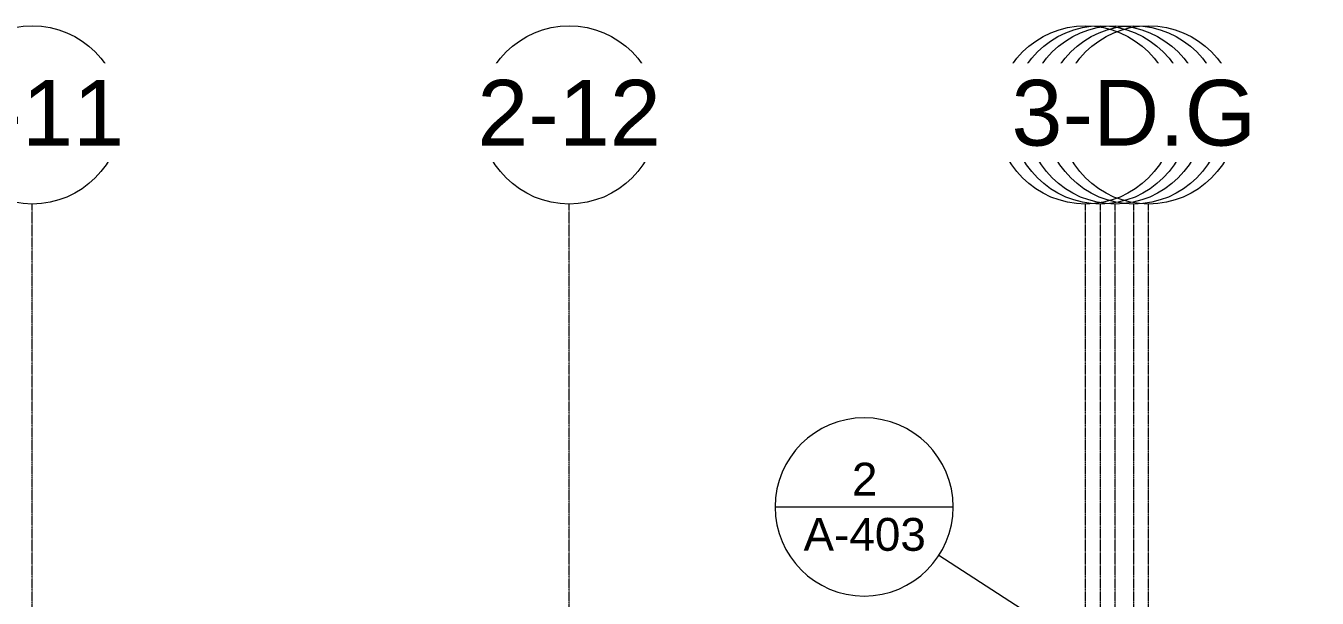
# Model space of a CAD drawing. Header units: inches. Extents: x -23227 to -2744, y -314 to 853.
# Drawn here: x -16532 to -15835, y 277 to 585 of the extents above; entities that cross this region are included whole.
import ezdxf

# ---------------------------------------------------------------- set-up
doc = ezdxf.new("R2010")
doc.units = ezdxf.units.IN
doc.header["$MEASUREMENT"] = 0
doc.linetypes.add('Grid Line 1_2_', pattern=[0.875, 0.5, -0.125, 0.125, -0.125])
for name, color, linetype, lineweight in [('A-ANNO-SYMB', 150, 'Continuous', 9), ('S-GRID', 1, 'Continuous', 9), ('S-GRID-IDEN', 1, 'Continuous', 9)]:
    doc.layers.add(name, color=color, linetype=linetype, lineweight=lineweight)
doc.styles.add('Arial_1', font='arial.ttf', dxfattribs={"height": 35.407186})
doc.styles.add('Arial_2', font='arial.ttf', dxfattribs={"height": 17.703593})

# ---------------------------------------------------------------- blocks, each defined once
blk = doc.blocks.new('Grid - Grid Head - Circle-14747-Section 8')
at = {"layer": 'S-GRID-IDEN'}
blk.add_circle((-23085.89, 537.49), 48, dxfattribs=at)
blk = doc.blocks.new('Section - Callout Head-19020-Section 8')
at = {"layer": 'A-ANNO-SYMB'}
blk.add_line((-22215.04, 361.61), (-22119.04, 361.61), dxfattribs=at)
for start, end in [(0, 180), (180, 360)]:
    blk.add_arc((-22167.04, 361.61), 48, start, end, dxfattribs=at)

msp = doc.modelspace()

# ---------------------------------------------------------------- linework, layer by layer
at = {"layer": 'A-ANNO-SYMB'}
msp.add_line((-15985.24267, 265.00776), (-16039.3215, 300.11478), dxfattribs=at)
at = {"layer": 'S-GRID', "linetype": 'Grid Line 1_2_'}
for p, q in [((-16528.19863, -273.16081), (-16528.19863, 489.49301)), ((-16528.19863, -273.16081), (-16528.19863, 489.49301)), ((-16238.69863, -273.16081), (-16238.69863, 489.49301)), ((-16238.69863, -273.16081), (-16238.69863, 489.49301)), ((-15960.19863, -273.16081), (-15960.19863, 489.49301)), ((-15952.19863, -273.16081), (-15952.19863, 489.49301)), ((-15952.19863, -273.16081), (-15952.19863, 489.49301)), ((-15944.19863, -273.16081), (-15944.19863, 489.49301)), ((-15934.19863, -273.16081), (-15934.19863, 489.49301)), ((-15934.19863, -273.16081), (-15934.19863, 489.49301)), ((-15926.19863, -273.16081), (-15926.19863, 489.49301))]:
    msp.add_line(p, q, dxfattribs=at)

# ---------------------------------------------------------------- block references
at = {"layer": 'A-ANNO-SYMB'}
msp.add_blockref('Section - Callout Head-19020-Section 8', (6087.45425, -35.36106), dxfattribs=at)
at = {"layer": 'S-GRID-IDEN'}
for p in [(6557.6916, 0), (6847.1916, 0), (7125.6916, 0)]:
    msp.add_blockref('Grid - Grid Head - Circle-14747-Section 8', p, dxfattribs=at)

# ---------------------------------------------------------------- texts
at = {"layer": 'A-ANNO-SYMB', "attachment_point": 2, "line_spacing_factor": 0.938532, "style": 'Arial_2'}
for s, insert, char_height, width in [('2', (-16079.30499, 350.06868), 17.70359, 16.416), ('A-403', (-16079.30499, 320.30395), 17.703593, 78.624)]:
    msp.add_mtext(s, dxfattribs=dict(at, insert=insert, char_height=char_height, width=width))

# ---------------------------------------------------------------- next in the draw order: texts
at = {"layer": 'S-GRID-IDEN', "char_height": 35.407186, "attachment_point": 2, "line_spacing_factor": 0.938532, "style": 'Arial_1', "bg_fill": 3, "box_fill_scale": 1.25, "bg_fill_color": 0, "bg_fill_transparency": 0}
for s, insert, width in [('1-11', (-16528.20786, 556.36675), 117.936), ('1-12', (-16238.70786, 556.36675), 117.936), ('3-E.G', (-15960.20786, 556.36675), 153.792)]:
    msp.add_mtext(s, dxfattribs=dict(at, insert=insert, width=width))

# ---------------------------------------------------------------- next in the draw order: block references
at = {"layer": 'S-GRID-IDEN'}
for p in [(6557.6916, 0), (6847.1916, 0), (7133.6916, 0)]:
    msp.add_blockref('Grid - Grid Head - Circle-14747-Section 8', p, dxfattribs=at)

# ---------------------------------------------------------------- next in the draw order: texts
at = {"layer": 'S-GRID-IDEN', "char_height": 35.407186, "attachment_point": 2, "line_spacing_factor": 0.938532, "style": 'Arial_1', "bg_fill": 3, "box_fill_scale": 1.25, "bg_fill_color": 0, "bg_fill_transparency": 0}
for s, insert, width in [('2-11', (-16528.20786, 556.36675), 117.936), ('2-12', (-16238.70786, 556.36675), 117.936), ('3-E', (-15952.20786, 556.36675), 91.584)]:
    msp.add_mtext(s, dxfattribs=dict(at, insert=insert, width=width))

# ---------------------------------------------------------------- next in the draw order: block references
at = {"layer": 'S-GRID-IDEN'}
msp.add_blockref('Grid - Grid Head - Circle-14747-Section 8', (7141.6916, 0), dxfattribs=at)

# ---------------------------------------------------------------- next in the draw order: texts
at = {"layer": 'S-GRID-IDEN', "insert": (-15944.20786, 556.36675), "char_height": 35.407186, "width": 117.936, "attachment_point": 2, "line_spacing_factor": 0.938532, "style": 'Arial_1', "bg_fill": 3, "box_fill_scale": 1.25, "bg_fill_color": 0, "bg_fill_transparency": 0}
msp.add_mtext('1-13', dxfattribs=at)

# ---------------------------------------------------------------- next in the draw order: block references
at = {"layer": 'S-GRID-IDEN'}
msp.add_blockref('Grid - Grid Head - Circle-14747-Section 8', (7151.6916, 0), dxfattribs=at)

# ---------------------------------------------------------------- next in the draw order: texts
at = {"layer": 'S-GRID-IDEN', "insert": (-15934.20786, 556.36675), "char_height": 35.407186, "width": 180.144, "attachment_point": 2, "line_spacing_factor": 0.938532, "style": 'Arial_1', "bg_fill": 3, "box_fill_scale": 1.25, "bg_fill_color": 0, "bg_fill_transparency": 0}
msp.add_mtext('1-13.G', dxfattribs=at)

# ---------------------------------------------------------------- next in the draw order: block references
at = {"layer": 'S-GRID-IDEN'}
msp.add_blockref('Grid - Grid Head - Circle-14747-Section 8', (7133.6916, 0), dxfattribs=at)

# ---------------------------------------------------------------- next in the draw order: texts
at = {"layer": 'S-GRID-IDEN', "insert": (-15952.20786, 556.36675), "char_height": 35.407186, "width": 117.936, "attachment_point": 2, "line_spacing_factor": 0.938532, "style": 'Arial_1', "bg_fill": 3, "box_fill_scale": 1.25, "bg_fill_color": 0, "bg_fill_transparency": 0}
msp.add_mtext('2-13', dxfattribs=at)

# ---------------------------------------------------------------- next in the draw order: block references
at = {"layer": 'S-GRID-IDEN'}
msp.add_blockref('Grid - Grid Head - Circle-14747-Section 8', (7159.6916, 0), dxfattribs=at)

# ---------------------------------------------------------------- next in the draw order: texts
at = {"layer": 'S-GRID-IDEN', "insert": (-15926.20786, 556.36675), "char_height": 35.407186, "width": 94.608, "attachment_point": 2, "line_spacing_factor": 0.938532, "style": 'Arial_1', "bg_fill": 3, "box_fill_scale": 1.25, "bg_fill_color": 0, "bg_fill_transparency": 0}
msp.add_mtext('3-D', dxfattribs=at)

# ---------------------------------------------------------------- next in the draw order: block references
at = {"layer": 'S-GRID-IDEN'}
msp.add_blockref('Grid - Grid Head - Circle-14747-Section 8', (7151.6916, 0), dxfattribs=at)

# ---------------------------------------------------------------- next in the draw order: texts
at = {"layer": 'S-GRID-IDEN', "insert": (-15934.20786, 556.36675), "char_height": 35.407186, "width": 156.816, "attachment_point": 2, "line_spacing_factor": 0.938532, "style": 'Arial_1', "bg_fill": 3, "box_fill_scale": 1.25, "bg_fill_color": 0, "bg_fill_transparency": 0}
msp.add_mtext('3-D.G', dxfattribs=at)

doc.saveas('drawing.dxf')
